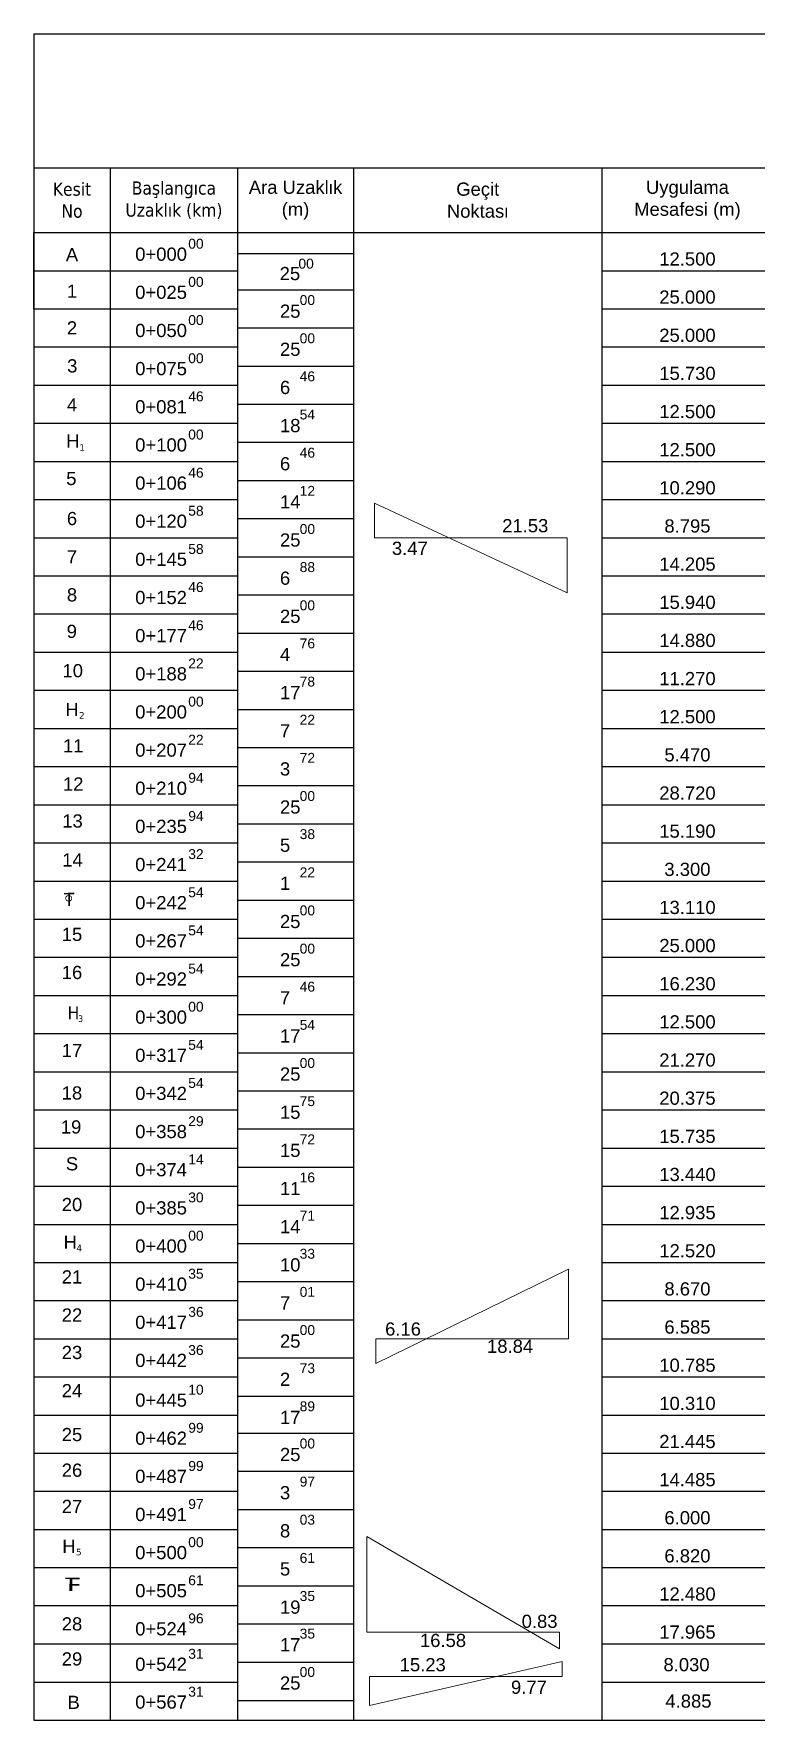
# Model space of a CAD drawing. Header units: millimetres. Extents: x 19067981 to 38137102, y 2652003 to 2652615.
# Drawn here: x 19068880.13 to 19068891.08, y 2652469.3 to 2652494.88 of the extents above; entities that cross this region are included whole.
import ezdxf

# ---------------------------------------------------------------- set-up
doc = ezdxf.new("R2010")
doc.units = ezdxf.units.MM
doc.linetypes.add('JIS_08_15', pattern=[17.25, 15, -0.75, 0.75, -0.75])
doc.layers.add('bykst grafik', color=7, linetype='Continuous')
doc.layers.add('zzzzzzzzz', color=7, linetype='Continuous')
doc.layers.add('D.K Kesit No', color=93, linetype='Continuous', lineweight=9)
doc.layers.add('karanfil', color=7, linetype='Continuous', lineweight=13)
doc.styles.get("Standard").update_dxf_attribs({"font": 'arial.ttf'})
doc.styles.add('style1', font='tahoma.ttf', dxfattribs={"height": 0.2})

msp = doc.modelspace()

# ---------------------------------------------------------------- linework, layer by layer
at = {"ltscale": 2}
for p, q in [((19068880.126, 2652494.876), (19068880.126, 2652491.86)), ((19068880.126, 2652494.876), (19068910.656, 2652494.876)), ((19068880.126, 2652492.843), (19068910.656, 2652492.843)), ((19068883.216, 2652492.843), (19068883.216, 2652491.86)), ((19068884.972, 2652492.843), (19068884.972, 2652491.86)), ((19068883.216, 2652490.994), (19068884.972, 2652490.994)), ((19068888.739, 2652490.704), (19068910.656, 2652490.704)), ((19068883.216, 2652490.415), (19068884.972, 2652490.415)), ((19068888.739, 2652490.126), (19068910.656, 2652490.126)), ((19068883.216, 2652489.836), (19068884.972, 2652489.836)), ((19068883.216, 2652489.258), (19068884.972, 2652489.258)), ((19068883.216, 2652488.68), (19068884.972, 2652488.68)), ((19068883.216, 2652488.101), (19068884.972, 2652488.101)), ((19068883.216, 2652487.523), (19068884.972, 2652487.523)), ((19068883.216, 2652486.944), (19068884.972, 2652486.944)), ((19068883.216, 2652486.366), (19068884.972, 2652486.366)), ((19068883.216, 2652485.788), (19068884.972, 2652485.788)), ((19068883.216, 2652485.209), (19068884.972, 2652485.209)), ((19068883.216, 2652484.631), (19068884.972, 2652484.631)), ((19068883.216, 2652484.052), (19068884.972, 2652484.052)), ((19068883.216, 2652483.474), (19068884.972, 2652483.474)), ((19068883.216, 2652482.895), (19068884.972, 2652482.895)), ((19068883.216, 2652482.317), (19068884.972, 2652482.317)), ((19068883.216, 2652481.739), (19068884.972, 2652481.739)), ((19068883.216, 2652481.16), (19068884.972, 2652481.16)), ((19068883.216, 2652480.582), (19068884.972, 2652480.582)), ((19068883.216, 2652480.003), (19068884.972, 2652480.003)), ((19068883.216, 2652479.425), (19068884.972, 2652479.425)), ((19068883.216, 2652478.846), (19068884.972, 2652478.846)), ((19068883.216, 2652478.268), (19068884.972, 2652478.268)), ((19068883.216, 2652477.69), (19068884.972, 2652477.69)), ((19068883.216, 2652477.111), (19068884.972, 2652477.111)), ((19068883.216, 2652476.533), (19068884.972, 2652476.533)), ((19068883.216, 2652475.954), (19068884.972, 2652475.954)), ((19068883.216, 2652475.376), (19068884.972, 2652475.376)), ((19068883.216, 2652474.797), (19068884.972, 2652474.797)), ((19068883.216, 2652474.219), (19068884.972, 2652474.219)), ((19068883.216, 2652473.656), (19068884.972, 2652473.656)), ((19068883.216, 2652473.077), (19068884.972, 2652473.077)), ((19068883.216, 2652472.499), (19068884.972, 2652472.499)), ((19068883.216, 2652471.921), (19068884.972, 2652471.921)), ((19068883.216, 2652471.342), (19068884.972, 2652471.342)), ((19068883.216, 2652470.764), (19068884.972, 2652470.764)), ((19068883.216, 2652470.184), (19068884.972, 2652470.184)), ((19068883.216, 2652469.604), (19068884.972, 2652469.604))]:
    msp.add_line(p, q, dxfattribs=at)
for p, q in [((19068883.216, 2652491.86), (19068910.656, 2652491.86)), ((19068883.216, 2652491.544), (19068884.972, 2652491.544)), ((19068888.739, 2652491.282), (19068910.656, 2652491.282)), ((19068880.126, 2652474.508), (19068880.126, 2652473.93)), ((19068883.216, 2652474.508), (19068883.216, 2652473.93)), ((19068884.972, 2652474.508), (19068884.972, 2652473.93)), ((19068880.126, 2652473.93), (19068880.126, 2652473.352)), ((19068883.216, 2652473.93), (19068883.216, 2652473.352)), ((19068884.972, 2652473.93), (19068884.972, 2652469.302)), ((19068888.739, 2652473.93), (19068888.739, 2652469.302)), ((19068880.126, 2652473.352), (19068880.126, 2652472.774)), ((19068883.216, 2652473.352), (19068883.216, 2652472.774)), ((19068888.739, 2652473.352), (19068910.656, 2652473.352)), ((19068880.126, 2652472.774), (19068880.126, 2652472.196)), ((19068883.216, 2652472.774), (19068883.216, 2652472.196)), ((19068888.739, 2652472.774), (19068910.656, 2652472.774)), ((19068880.126, 2652472.196), (19068880.126, 2652471.618)), ((19068883.216, 2652472.196), (19068883.216, 2652471.618)), ((19068888.739, 2652472.196), (19068910.656, 2652472.196)), ((19068880.126, 2652471.618), (19068880.126, 2652471.04)), ((19068883.216, 2652471.618), (19068883.216, 2652471.04)), ((19068888.739, 2652471.618), (19068910.656, 2652471.618)), ((19068880.126, 2652471.04), (19068880.126, 2652470.462)), ((19068883.216, 2652471.04), (19068883.216, 2652470.462)), ((19068888.739, 2652471.04), (19068910.656, 2652471.04)), ((19068880.126, 2652470.462), (19068880.126, 2652469.302)), ((19068881.287, 2652470.462), (19068881.287, 2652469.302)), ((19068883.216, 2652470.462), (19068883.216, 2652469.302)), ((19068888.739, 2652470.462), (19068891.331, 2652470.462)), ((19068888.739, 2652470.462), (19068888.739, 2652469.882)), ((19068888.739, 2652469.882), (19068910.656, 2652469.882)), ((19068888.739, 2652469.302), (19068910.656, 2652469.302))]:
    msp.add_line(p, q)
at = {"layer": 'D.K Kesit No', "color": 4, "lineweight": 20, "ltscale": 0.2}
for p, q in [((19068885.291, 2652487.234), (19068885.291, 2652487.758)), ((19068885.291, 2652487.758), (19068888.211, 2652486.397)), ((19068888.211, 2652487.234), (19068888.211, 2652486.397)), ((19068888.23, 2652476.144), (19068885.31, 2652474.712)), ((19068888.23, 2652475.087), (19068888.23, 2652476.144)), ((19068885.31, 2652475.087), (19068885.31, 2652474.712)), ((19068885.173, 2652470.637), (19068885.173, 2652472.087)), ((19068885.173, 2652472.087), (19068888.093, 2652470.385)), ((19068888.093, 2652470.637), (19068888.093, 2652470.385))]:
    msp.add_line(p, q, dxfattribs=at)
at = {"layer": 'karanfil', "color": 4}
for p, q in [((19068885.291, 2652487.234), (19068886.821, 2652487.234)), ((19068886.821, 2652487.234), (19068888.211, 2652487.234)), ((19068885.31, 2652475.087), (19068886.841, 2652475.087)), ((19068886.841, 2652475.087), (19068888.23, 2652475.087)), ((19068885.173, 2652470.637), (19068886.704, 2652470.637)), ((19068886.704, 2652470.637), (19068888.093, 2652470.637)), ((19068888.136, 2652470.191), (19068885.216, 2652469.524)), ((19068888.136, 2652469.967), (19068888.136, 2652470.191)), ((19068885.216, 2652469.967), (19068886.746, 2652469.967)), ((19068885.216, 2652469.967), (19068885.216, 2652469.524)), ((19068886.746, 2652469.967), (19068888.136, 2652469.967))]:
    msp.add_line(p, q, dxfattribs=at)
at = {"layer": 'zzzzzzzzz', "ltscale": 2}
for p, q in [((19068881.287, 2652492.843), (19068881.287, 2652491.86)), ((19068880.126, 2652491.86), (19068880.126, 2652474.508)), ((19068880.126, 2652491.86), (19068910.656, 2652491.86)), ((19068881.287, 2652491.86), (19068881.287, 2652474.508)), ((19068883.216, 2652491.86), (19068883.216, 2652474.508)), ((19068884.972, 2652491.86), (19068884.972, 2652474.508)), ((19068880.126, 2652490.704), (19068883.216, 2652490.704)), ((19068880.126, 2652490.126), (19068883.216, 2652490.126)), ((19068880.126, 2652489.547), (19068883.216, 2652489.547)), ((19068888.739, 2652489.547), (19068910.656, 2652489.547)), ((19068880.126, 2652488.969), (19068883.216, 2652488.969)), ((19068888.739, 2652488.969), (19068910.656, 2652488.969)), ((19068880.126, 2652488.39), (19068883.216, 2652488.39)), ((19068888.739, 2652488.39), (19068910.656, 2652488.39)), ((19068880.126, 2652487.812), (19068883.216, 2652487.812)), ((19068888.739, 2652487.812), (19068910.656, 2652487.812)), ((19068880.126, 2652487.234), (19068883.216, 2652487.234)), ((19068888.739, 2652487.234), (19068910.656, 2652487.234)), ((19068880.126, 2652486.655), (19068883.216, 2652486.655)), ((19068880.126, 2652486.655), (19068883.216, 2652486.655)), ((19068888.739, 2652486.655), (19068910.656, 2652486.655)), ((19068888.739, 2652486.655), (19068910.656, 2652486.655)), ((19068880.126, 2652486.077), (19068883.216, 2652486.077)), ((19068888.739, 2652486.077), (19068910.656, 2652486.077)), ((19068880.126, 2652485.498), (19068883.216, 2652485.498)), ((19068888.739, 2652485.498), (19068910.656, 2652485.498)), ((19068880.126, 2652484.92), (19068883.216, 2652484.92)), ((19068888.739, 2652484.92), (19068910.656, 2652484.92)), ((19068880.126, 2652484.341), (19068883.216, 2652484.341)), ((19068888.739, 2652484.341), (19068910.656, 2652484.341)), ((19068880.126, 2652483.763), (19068883.216, 2652483.763)), ((19068888.739, 2652483.763), (19068910.656, 2652483.763)), ((19068880.126, 2652483.185), (19068883.216, 2652483.185)), ((19068888.739, 2652483.185), (19068910.656, 2652483.185)), ((19068880.126, 2652482.606), (19068883.216, 2652482.606)), ((19068888.739, 2652482.606), (19068910.656, 2652482.606)), ((19068880.126, 2652482.028), (19068883.216, 2652482.028)), ((19068880.126, 2652482.028), (19068883.216, 2652482.028)), ((19068888.739, 2652482.028), (19068910.656, 2652482.028)), ((19068888.739, 2652482.028), (19068910.656, 2652482.028)), ((19068880.126, 2652481.449), (19068883.216, 2652481.449)), ((19068888.739, 2652481.449), (19068910.656, 2652481.449)), ((19068880.126, 2652480.871), (19068883.216, 2652480.871)), ((19068888.739, 2652480.871), (19068910.656, 2652480.871)), ((19068880.126, 2652480.292), (19068883.216, 2652480.292)), ((19068888.739, 2652480.292), (19068910.656, 2652480.292)), ((19068880.126, 2652479.714), (19068883.216, 2652479.714)), ((19068888.739, 2652479.714), (19068910.656, 2652479.714)), ((19068880.126, 2652479.136), (19068883.216, 2652479.136)), ((19068888.739, 2652479.136), (19068910.656, 2652479.136)), ((19068880.126, 2652478.557), (19068883.216, 2652478.557)), ((19068888.739, 2652478.557), (19068910.656, 2652478.557)), ((19068880.126, 2652477.979), (19068883.216, 2652477.979)), ((19068888.739, 2652477.979), (19068910.656, 2652477.979)), ((19068880.126, 2652477.4), (19068883.216, 2652477.4)), ((19068880.126, 2652477.4), (19068883.216, 2652477.4)), ((19068888.739, 2652477.4), (19068910.656, 2652477.4)), ((19068888.739, 2652477.4), (19068910.656, 2652477.4)), ((19068880.126, 2652476.822), (19068883.216, 2652476.822)), ((19068888.739, 2652476.822), (19068910.656, 2652476.822)), ((19068880.126, 2652476.243), (19068883.216, 2652476.243)), ((19068888.739, 2652476.243), (19068910.656, 2652476.243)), ((19068880.126, 2652475.665), (19068883.216, 2652475.665)), ((19068888.739, 2652475.665), (19068910.656, 2652475.665)), ((19068880.126, 2652475.087), (19068883.216, 2652475.087)), ((19068888.739, 2652475.087), (19068910.656, 2652475.087)), ((19068880.126, 2652474.508), (19068883.216, 2652474.508)), ((19068888.739, 2652474.508), (19068910.656, 2652474.508)), ((19068880.126, 2652473.93), (19068883.216, 2652473.93))]:
    msp.add_line(p, q, dxfattribs=at)
at = {"layer": 'zzzzzzzzz', "color": 5}
msp.add_line((19068888.739, 2652492.843), (19068888.739, 2652473.93), dxfattribs=at)
at = {"layer": 'zzzzzzzzz'}
for p, q in [((19068880.126, 2652491.282), (19068880.126, 2652491.86)), ((19068880.126, 2652491.86), (19068881.287, 2652491.86)), ((19068881.287, 2652491.86), (19068883.216, 2652491.86)), ((19068880.126, 2652490.704), (19068880.126, 2652491.282)), ((19068880.126, 2652491.282), (19068881.287, 2652491.282)), ((19068881.287, 2652491.282), (19068883.216, 2652491.282)), ((19068881.287, 2652474.508), (19068881.287, 2652473.93)), ((19068880.126, 2652473.93), (19068883.216, 2652473.93)), ((19068881.287, 2652473.93), (19068881.287, 2652473.352)), ((19068888.739, 2652473.93), (19068910.656, 2652473.93)), ((19068880.126, 2652473.352), (19068883.216, 2652473.352)), ((19068881.287, 2652473.352), (19068881.287, 2652472.774)), ((19068880.126, 2652472.774), (19068883.216, 2652472.774)), ((19068881.287, 2652472.774), (19068881.287, 2652472.196)), ((19068880.126, 2652472.196), (19068883.216, 2652472.196)), ((19068881.287, 2652472.196), (19068881.287, 2652471.618)), ((19068880.126, 2652471.618), (19068883.216, 2652471.618)), ((19068881.287, 2652471.618), (19068881.287, 2652471.04)), ((19068880.126, 2652471.04), (19068883.216, 2652471.04)), ((19068881.287, 2652471.04), (19068881.287, 2652470.462)), ((19068880.126, 2652470.462), (19068883.216, 2652470.462)), ((19068880.126, 2652469.882), (19068883.216, 2652469.882)), ((19068880.126, 2652469.302), (19068888.739, 2652469.302))]:
    msp.add_line(p, q, dxfattribs=at)

# ---------------------------------------------------------------- texts
at = {"color": 7, "lineweight": 5, "width": 4.77531}
for s, insert, char_height, attachment_point in [('{\\fTahoma|b0|i0|c0|p34;Kesit\\PNo}', (19068880.706, 2652492.351), 0.2, 5), ('{\\fTahoma|b0|i0|c0|p34;Ba\\fTahoma|b0|i0|c238|p34;ş\\fTahoma|b0|i0|c0|p34;lang\\fTahoma|b0|i0|c238|p34;ı\\fTahoma|b0|i0|c0|p34;ca\\PUzakl\\fTahoma|b0|i0|c238|p34;ı\\fTahoma|b0|i0|c0|p34;k (km)}', (19068882.251, 2652492.351), 0.2, 5), ('Ara Uzakl{\\fTahoma|b0|i0|c238|p34;ı}k \\P(m)', (19068884.094, 2652492.351), 0.2, 5), ('Geçit \\PNoktas{\\fTahoma|b0|i0|c238|p34;ı}', (19068886.856, 2652492.351), 0.2, 5), ('Uygulama \\PMesafesi (m) ', (19068890.035, 2652492.351), 0.2, 5), ('0+000', (19068881.664, 2652491.633), 0.2, 1), ('00', (19068882.468, 2652491.766), 0.15, 1), ('00', (19068882.468, 2652491.188), 0.15, 1), ('0+025', (19068881.664, 2652491.055), 0.2, 1), ('00', (19068884.157, 2652490.912), 0.15, 1), ('00', (19068882.468, 2652490.609), 0.15, 1), ('25', (19068883.858, 2652490.769), 0.2, 1), ('0+050', (19068881.664, 2652490.476), 0.2, 1), ('00', (19068884.157, 2652490.333), 0.15, 1), ('25', (19068883.858, 2652490.191), 0.2, 1), ('0+075', (19068881.664, 2652489.898), 0.2, 1), ('00', (19068882.468, 2652490.03), 0.15, 1), ('6', (19068883.858, 2652489.612), 0.2, 1), ('46', (19068884.157, 2652489.755), 0.15, 1), ('0+081', (19068881.664, 2652489.319), 0.2, 1), ('46', (19068882.468, 2652489.452), 0.15, 1), ('18', (19068883.858, 2652489.034), 0.2, 1), ('54', (19068884.157, 2652489.177), 0.15, 1), ('00', (19068882.468, 2652488.873), 0.15, 1), ('0+100', (19068881.664, 2652488.741), 0.2, 1), ('46', (19068884.157, 2652488.598), 0.15, 1), ('46', (19068882.468, 2652488.295), 0.15, 1), ('6', (19068883.858, 2652488.455), 0.2, 1), ('0+106', (19068881.664, 2652488.162), 0.2, 1), ('12', (19068884.157, 2652488.019), 0.15, 1), ('14', (19068883.858, 2652487.877), 0.2, 1), ('0+120', (19068881.664, 2652487.584), 0.2, 1), ('58', (19068882.468, 2652487.717), 0.15, 1), ('21.53', (19068887.227, 2652487.516), 0.2, 1), ('25', (19068883.858, 2652487.299), 0.2, 1), ('00', (19068884.157, 2652487.441), 0.15, 1), ('0+145', (19068881.664, 2652487.006), 0.2, 1), ('58', (19068882.468, 2652487.138), 0.15, 1), ('3.47', (19068885.555, 2652487.173), 0.2, 1), ('88', (19068884.157, 2652486.863), 0.15, 1), ('46', (19068882.468, 2652486.56), 0.15, 1), ('6', (19068883.858, 2652486.72), 0.2, 1), ('0+152', (19068881.664, 2652486.427), 0.2, 1), ('00', (19068884.157, 2652486.284), 0.15, 1), ('46', (19068882.468, 2652485.981), 0.15, 1), ('25', (19068883.858, 2652486.142), 0.2, 1), ('0+177', (19068881.664, 2652485.849), 0.2, 1), ('76', (19068884.157, 2652485.706), 0.15, 1), ('4', (19068883.858, 2652485.563), 0.2, 1), ('0+188', (19068881.664, 2652485.27), 0.2, 1), ('22', (19068882.468, 2652485.403), 0.15, 1), ('17', (19068883.858, 2652484.985), 0.2, 1), ('78', (19068884.157, 2652485.127), 0.15, 1), ('0+200', (19068881.664, 2652484.692), 0.2, 1), ('00', (19068882.468, 2652484.824), 0.15, 1), ('22', (19068884.157, 2652484.549), 0.15, 1), ('22', (19068882.468, 2652484.246), 0.15, 1), ('7', (19068883.858, 2652484.406), 0.2, 1), ('0+207', (19068881.664, 2652484.113), 0.2, 1), ('72', (19068884.157, 2652483.971), 0.15, 1), ('94', (19068882.468, 2652483.668), 0.15, 1), ('3', (19068883.858, 2652483.828), 0.2, 1), ('0+210', (19068881.664, 2652483.535), 0.2, 1), ('25', (19068883.858, 2652483.25), 0.2, 1), ('00', (19068884.157, 2652483.392), 0.15, 1), ('0+235', (19068881.664, 2652482.957), 0.2, 1), ('94', (19068882.468, 2652483.089), 0.15, 1), ('5', (19068883.858, 2652482.671), 0.2, 1), ('38', (19068884.157, 2652482.814), 0.15, 1), ('0+241', (19068881.664, 2652482.378), 0.2, 1), ('32', (19068882.468, 2652482.511), 0.15, 1), ('22', (19068884.157, 2652482.235), 0.15, 1), ('54', (19068882.468, 2652481.932), 0.15, 1), ('1', (19068883.858, 2652482.093), 0.2, 1), ('0+242', (19068881.664, 2652481.8), 0.2, 1), ('00', (19068884.157, 2652481.657), 0.15, 1), ('25', (19068883.858, 2652481.514), 0.2, 1), ('0+267', (19068881.664, 2652481.221), 0.2, 1), ('54', (19068882.468, 2652481.354), 0.15, 1), ('25', (19068883.858, 2652480.936), 0.2, 1), ('00', (19068884.157, 2652481.078), 0.15, 1), ('0+292', (19068881.664, 2652480.643), 0.2, 1), ('54', (19068882.468, 2652480.775), 0.15, 1), ('7', (19068883.858, 2652480.357), 0.2, 1), ('46', (19068884.157, 2652480.5), 0.15, 1), ('00', (19068882.468, 2652480.197), 0.15, 1), ('0+300', (19068881.664, 2652480.064), 0.2, 1), ('54', (19068884.157, 2652479.922), 0.15, 1), ('54', (19068882.468, 2652479.619), 0.15, 1), ('17', (19068883.858, 2652479.779), 0.2, 1), ('0+317', (19068881.664, 2652479.486), 0.2, 1), ('00', (19068884.157, 2652479.343), 0.15, 1), ('25', (19068883.858, 2652479.201), 0.2, 1), ('0+342', (19068881.664, 2652478.908), 0.2, 1), ('54', (19068882.468, 2652479.04), 0.15, 1), ('15', (19068883.858, 2652478.622), 0.2, 1), ('75', (19068884.157, 2652478.765), 0.15, 1), ('0+358', (19068881.664, 2652478.329), 0.2, 1), ('29', (19068882.468, 2652478.462), 0.15, 1), ('15', (19068883.858, 2652478.044), 0.2, 1), ('72', (19068884.157, 2652478.186), 0.15, 1), ('14', (19068882.468, 2652477.883), 0.15, 1), ('0+374', (19068881.664, 2652477.751), 0.2, 1), ('16', (19068884.157, 2652477.608), 0.15, 1), ('30', (19068882.468, 2652477.305), 0.15, 1), ('11', (19068883.858, 2652477.465), 0.2, 1), ('0+385', (19068881.664, 2652477.172), 0.2, 1), ('71', (19068884.157, 2652477.029), 0.15, 1), ('14', (19068883.858, 2652476.887), 0.2, 1), ('0+400', (19068881.664, 2652476.594), 0.2, 1), ('00', (19068882.468, 2652476.726), 0.15, 1), ('10', (19068883.858, 2652476.308), 0.2, 1), ('33', (19068884.157, 2652476.451), 0.15, 1), ('0+410', (19068881.664, 2652476.015), 0.2, 1), ('35', (19068882.468, 2652476.148), 0.15, 1), ('7', (19068883.858, 2652475.73), 0.2, 1), ('01', (19068884.157, 2652475.873), 0.15, 1), ('36', (19068882.468, 2652475.57), 0.15, 1), ('0+417', (19068881.664, 2652475.437), 0.2, 1), ('00', (19068884.157, 2652475.294), 0.15, 1), ('6.16', (19068885.452, 2652475.335), 0.2, 1), ('36', (19068882.468, 2652474.991), 0.15, 1), ('25', (19068883.858, 2652475.152), 0.2, 1), ('18.84', (19068886.997, 2652475.073), 0.2, 1), ('0+442', (19068881.664, 2652474.859), 0.2, 1), ('73', (19068884.157, 2652474.716), 0.15, 1), ('2', (19068883.858, 2652474.573), 0.2, 1), ('0+445', (19068881.664, 2652474.257), 0.2, 1), ('10', (19068882.468, 2652474.39), 0.15, 1), ('17', (19068883.858, 2652473.995), 0.2, 1), ('89', (19068884.157, 2652474.138), 0.15, 1), ('99', (19068882.468, 2652473.812), 0.15, 1), ('0+462', (19068881.664, 2652473.679), 0.2, 1), ('25', (19068883.858, 2652473.432), 0.2, 1), ('00', (19068884.157, 2652473.574), 0.15, 1), ('99', (19068882.468, 2652473.234), 0.15, 1), ('0+487', (19068881.664, 2652473.101), 0.2, 1), ('97', (19068884.157, 2652472.996), 0.15, 1), ('3', (19068883.858, 2652472.853), 0.2, 1), ('0+491', (19068881.664, 2652472.523), 0.2, 1), ('97', (19068882.468, 2652472.656), 0.15, 1), ('03', (19068884.157, 2652472.418), 0.15, 1), ('8', (19068883.858, 2652472.275), 0.2, 1), ('0+500', (19068881.664, 2652471.945), 0.2, 1), ('00', (19068882.468, 2652472.078), 0.15, 1), ('5', (19068883.858, 2652471.697), 0.2, 1), ('61', (19068884.157, 2652471.839), 0.15, 1), ('61', (19068882.468, 2652471.5), 0.15, 1), ('0+505', (19068881.664, 2652471.367), 0.2, 1), ('35', (19068884.157, 2652471.261), 0.15, 1), ('96', (19068882.468, 2652470.922), 0.15, 1), ('19', (19068883.858, 2652471.118), 0.2, 1), ('0.83', (19068887.522, 2652470.903), 0.2, 1), ('0+524', (19068881.664, 2652470.789), 0.2, 1), ('35', (19068884.157, 2652470.691), 0.15, 1), ('16.58', (19068885.98, 2652470.613), 0.2, 1), ('31', (19068882.468, 2652470.385), 0.15, 1), ('17', (19068883.858, 2652470.548), 0.2, 1), ('0+542', (19068881.664, 2652470.252), 0.2, 1), ('00', (19068884.157, 2652470.11), 0.15, 1), ('15.23', (19068885.673, 2652470.245), 0.2, 1), ('25', (19068883.858, 2652469.968), 0.2, 1), ('9.77', (19068887.36, 2652469.903), 0.2, 1), ('0+567', (19068881.664, 2652469.678), 0.2, 1), ('31', (19068882.468, 2652469.811), 0.15, 1)]:
    msp.add_mtext(s, dxfattribs=dict(at, insert=insert, char_height=char_height, attachment_point=attachment_point))
at = {"color": 1, "lineweight": 5, "width": 0.28351, "attachment_point": 5}
for s, insert, char_height in [('A', (19068880.706, 2652491.526), 0.2), ('1', (19068880.706, 2652490.972), 0.2), ('2', (19068880.706, 2652490.415), 0.2), ('3', (19068880.71, 2652489.838), 0.2), ('4', (19068880.706, 2652489.248), 0.2), ('H', (19068880.718, 2652488.701), 0.2), ('{\\fVerdana|b0|i0|c162|p34;1}', (19068880.86, 2652488.601), 0.1), ('5', (19068880.696, 2652488.13), 0.2), ('6', (19068880.706, 2652487.523), 0.2), ('7', (19068880.706, 2652486.944), 0.2), ('8', (19068880.706, 2652486.366), 0.2), ('9', (19068880.703, 2652485.812), 0.2), ('10', (19068880.717, 2652485.216), 0.2), ('H', (19068880.706, 2652484.628), 0.2), ('{\\fVerdana|b0|i0|c162|p34;2}', (19068880.855, 2652484.539), 0.1), ('11', (19068880.724, 2652484.078), 0.2), ('12', (19068880.724, 2652483.499), 0.2), ('13', (19068880.714, 2652482.937), 0.2), ('14', (19068880.713, 2652482.348), 0.2), ('15', (19068880.706, 2652481.218), 0.2), ('16', (19068880.706, 2652480.64), 0.2), ('17', (19068880.706, 2652479.458), 0.2), ('18', (19068880.705, 2652478.813), 0.2), ('19', (19068880.692, 2652478.298), 0.2), ('S', (19068880.706, 2652477.739), 0.2), ('20', (19068880.706, 2652477.121), 0.2), ('H', (19068880.68, 2652476.552), 0.2), ('{\\fVerdana|b0|i0|c162|p34;4}', (19068880.816, 2652476.463), 0.1), ('21', (19068880.706, 2652476.025), 0.2), ('22', (19068880.706, 2652475.447), 0.2), ('23', (19068880.706, 2652474.878), 0.2), ('24', (19068880.706, 2652474.3), 0.2), ('25', (19068880.706, 2652473.633), 0.2), ('26', (19068880.706, 2652473.093), 0.2), ('27', (19068880.706, 2652472.544), 0.2), ('H', (19068880.66, 2652471.941), 0.2), ('{\\fVerdana|b0|i0|c162|p34;5}', (19068880.809, 2652471.852), 0.1), ('28', (19068880.706, 2652470.762), 0.2), ('29', (19068880.706, 2652470.231), 0.2), ('B', (19068880.732, 2652469.574), 0.2)]:
    msp.add_mtext(s, dxfattribs=dict(at, insert=insert, char_height=char_height))
at = {"color": 3, "attachment_point": 1}
for s, insert, char_height, width in [('{\\C256;25}', (19068883.854, 2652491.339), 0.2, 0.76999), ('{\\C256;00}', (19068884.138, 2652491.464), 0.15, 0.28441)]:
    msp.add_mtext(s, dxfattribs=dict(at, insert=insert, char_height=char_height, width=width))
at = {"lineweight": 5, "char_height": 0.2, "width": 4.77531, "attachment_point": 5}
for s, insert in [('12.500', (19068890.035, 2652491.459)), ('25.000', (19068890.035, 2652490.881)), ('25.000', (19068890.035, 2652490.302)), ('15.730', (19068890.035, 2652489.724)), ('12.500', (19068890.035, 2652489.145)), ('12.500', (19068890.035, 2652488.567)), ('10.290', (19068890.035, 2652487.989)), ('8.795', (19068890.035, 2652487.41)), ('14.205', (19068890.035, 2652486.832)), ('15.940', (19068890.035, 2652486.253)), ('14.880', (19068890.035, 2652485.675)), ('11.270', (19068890.035, 2652485.096)), ('12.500', (19068890.035, 2652484.518)), ('5.470', (19068890.035, 2652483.94)), ('28.720', (19068890.035, 2652483.361)), ('15.190', (19068890.035, 2652482.783)), ('3.300', (19068890.035, 2652482.204)), ('13.110', (19068890.035, 2652481.626)), ('25.000', (19068890.035, 2652481.048)), ('16.230', (19068890.035, 2652480.469)), ('12.500', (19068890.035, 2652479.891)), ('21.270', (19068890.035, 2652479.312)), ('20.375', (19068890.035, 2652478.734)), ('15.735', (19068890.035, 2652478.155)), ('13.440', (19068890.035, 2652477.577)), ('12.935', (19068890.035, 2652476.999)), ('12.520', (19068890.035, 2652476.42)), ('8.670', (19068890.035, 2652475.842)), ('6.585', (19068890.035, 2652475.263)), ('10.785', (19068890.035, 2652474.685)), ('10.310', (19068890.035, 2652474.106)), ('21.445', (19068890.035, 2652473.528)), ('14.485', (19068890.035, 2652472.95)), ('6.000', (19068890.035, 2652472.372)), ('6.820', (19068890.035, 2652471.794)), ('12.480', (19068890.035, 2652471.216)), ('17.965', (19068890.035, 2652470.638)), ('8.030', (19068890.021, 2652470.144)), ('4.885', (19068890.05, 2652469.592))]:
    msp.add_mtext(s, dxfattribs=dict(at, insert=insert))
at = {"color": 6, "linetype": 'JIS_08_15', "attachment_point": 1}
for s, insert, char_height, width, rotation in [('T', (19068880.576, 2652481.848), 0.2, 0.5254, 0.6773), ('O', (19068880.607, 2652481.711), 0.1, 0.2319, 90.6773), ('T', (19068880.597, 2652471.465), 0.2, 0.64087, 359.24), ('F', (19068880.664, 2652471.465), 0.2, 0.38242, 359.24)]:
    msp.add_mtext(s, dxfattribs=dict(at, insert=insert, char_height=char_height, width=width, rotation=rotation))
at = {"layer": 'bykst grafik', "color": 1, "lineweight": -2, "insert": (19068880.639, 2652480.129), "char_height": 0.2, "width": 0.04546, "attachment_point": 1, "style": 'style1'}
msp.add_mtext('H', dxfattribs=at)
at = {"layer": 'bykst grafik', "color": 1, "insert": (19068880.799, 2652479.991), "char_height": 0.1, "width": 0.80088, "attachment_point": 1}
msp.add_mtext('{\\fTahoma|b0|i0|c0|p34;3}', dxfattribs=at)

doc.saveas('drawing.dxf')
